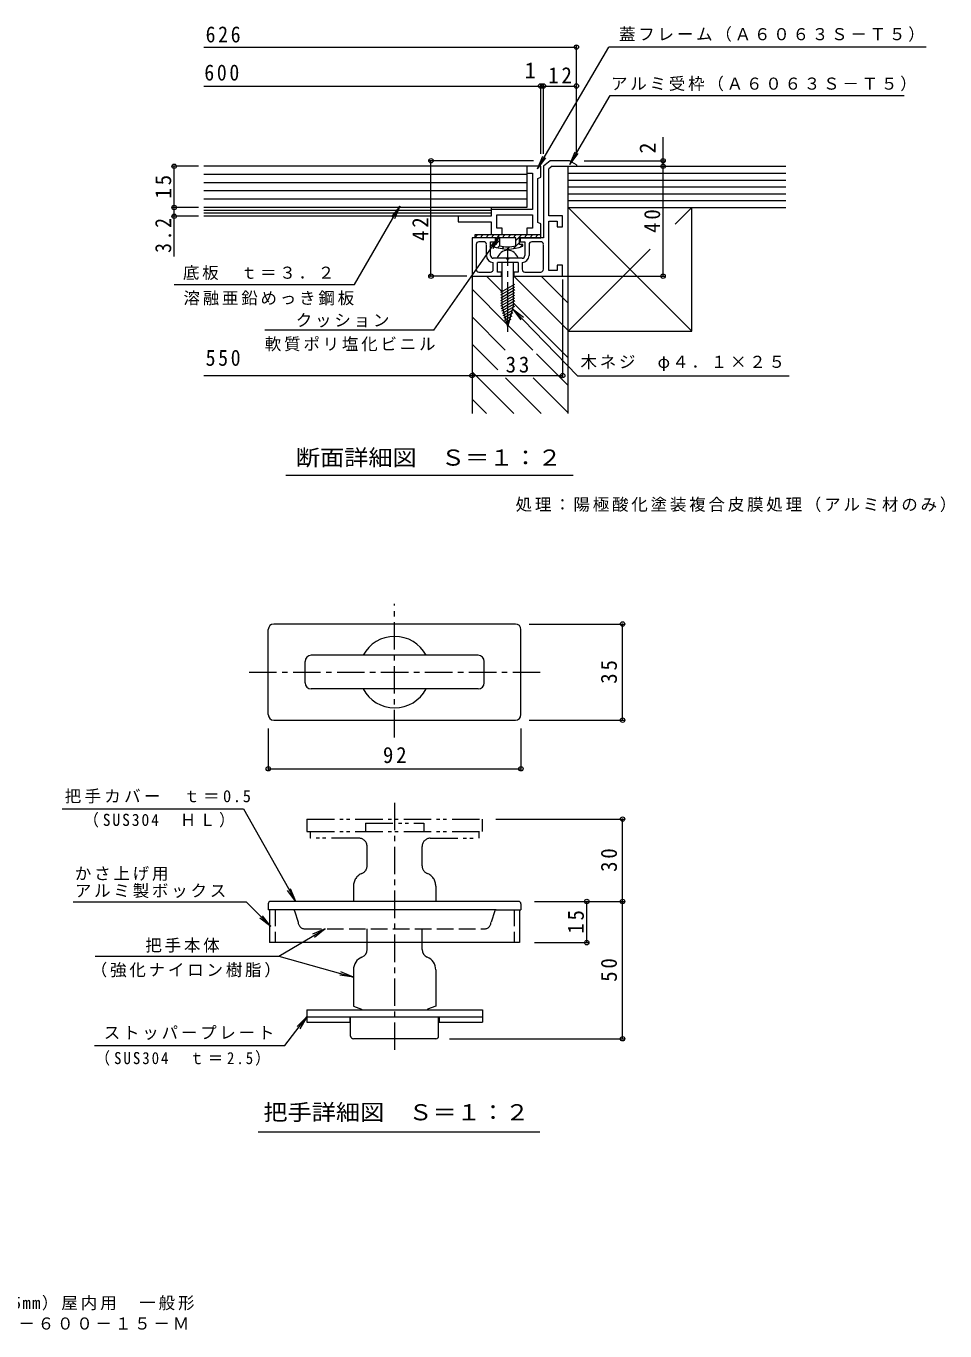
# Model space of a CAD drawing. Units: millimetres, scale not verified. Extents: x -319 to 349, y -274 to 201.
# Drawn here: x 15 to 349.5, y -273.5 to 201.5 of the extents above; entities that cross this region are included whole.
import ezdxf
from ezdxf.enums import TextEntityAlignment as Align

# ---------------------------------------------------------------- set-up
doc = ezdxf.new("R2010")
doc.units = ezdxf.units.MM
doc.header["$LTSCALE"] = 2
doc.header["$PDMODE"] = 32
doc.header["$PDSIZE"] = 1.6
for name, pattern in [('CHAIN1', [8, 5, -1, 1, -1]), ('CHAIN2', [12, 9, -1, 1, -1]), ('DASHED3', [4, 3, -1]), ('DOUBLE_CHAIN1', [8.8, 5, -1, 0.6, -0.6, 0.6, -1])]:
    doc.linetypes.add(name, pattern=pattern)
for name, color, linetype, lineweight in [('1-0', 3, 'Continuous', 9), ('1-1', 2, 'Continuous', 9), ('1-2', 3, 'Continuous', 9), ('1-4', 7, 'Continuous', 9), ('1-5', 7, 'Continuous', 9), ('1-6', 6, 'Continuous', 5)]:
    doc.layers.add(name, color=color, linetype=linetype, lineweight=lineweight)
doc.layers.add('F-0', color=7, linetype='Continuous')
doc.styles.add('ＭＳ ゴシック', font='')
doc.styles.get('ＭＳ ゴシック').set_extended_font_data('MS Gothic')

msp = doc.modelspace()

# ---------------------------------------------------------------- linework, layer by layer
at = {"layer": '1-0', "linetype": 'CHAIN1'}
for p, q in [((149.167, -57.489), (149.167, -8.854)), ((96.199, -33.688), (202.449, -33.688)), ((149.167, -81.244), (149.167, -173.006))]:
    msp.add_line(p, q, dxfattribs=at)
at = {"layer": '1-0'}
for p, q in [((103.167, -49.188), (103.167, -18.188)), ((193.167, -16.188), (105.167, -16.188)), ((195.167, -49.188), (195.167, -18.188)), ((179.567, -27.588), (118.767, -27.588)), ((116.567, -37.588), (116.567, -29.788)), ((181.767, -37.588), (181.767, -29.788)), ((179.567, -39.788), (118.767, -39.788)), ((105.167, -51.188), (193.167, -51.188)), ((103.167, -118.088), (103.167, -120.188)), ((194.267, -117.188), (104.067, -117.188)), ((195.167, -118.088), (195.167, -120.188)), ((185.606, -120.188), (103.167, -120.188)), ((103.667, -120.188), (103.667, -132.188)), ((186.086, -120.188), (195.167, -120.188)), ((194.667, -120.188), (194.667, -132.188)), ((194.667, -132.188), (103.667, -132.188)), ((139.167, -134.688), (139.167, -132.188)), ((159.167, -134.688), (159.167, -132.188)), ((134.167, -142.088), (134.167, -155.288)), ((164.167, -142.104), (164.167, -155.288)), ((117.167, -156.688), (181.167, -156.688)), ((117.167, -156.688), (117.167, -161.188)), ((134.167, -155.288), (137.167, -156.388)), ((137.167, -156.388), (137.167, -156.688)), ((164.167, -155.288), (161.167, -156.388)), ((161.167, -156.388), (161.167, -156.688)), ((181.167, -156.688), (181.167, -161.188)), ((117.167, -159.188), (181.167, -159.188)), ((117.167, -161.188), (132.917, -161.188)), ((132.917, -159.188), (132.917, -161.188)), ((133.167, -166.188), (133.167, -159.188)), ((165.167, -166.188), (165.167, -159.188)), ((165.417, -159.188), (165.417, -161.188)), ((165.417, -161.188), (181.167, -161.188)), ((164.167, -167.188), (134.167, -167.188))]:
    msp.add_line(p, q, dxfattribs=at)
at = {"layer": '1-0', "linetype": 'DOUBLE_CHAIN1'}
for p, q in [((117.267, -87.188), (181.067, -87.188)), ((117.267, -87.188), (117.267, -91.688)), ((138.567, -88.688), (159.767, -88.688)), ((138.567, -88.688), (138.567, -91.688)), ((159.767, -88.688), (159.767, -91.688)), ((181.067, -87.188), (181.067, -91.688)), ((117.267, -91.688), (181.067, -91.688)), ((118.467, -91.688), (118.467, -94.188)), ((136.167, -94.188), (118.467, -94.188)), ((162.167, -94.188), (179.867, -94.188)), ((179.867, -91.688), (179.867, -94.188)), ((139.167, -104.188), (139.167, -97.188)), ((159.167, -104.188), (159.167, -97.188)), ((134.167, -111.588), (134.167, -117.188)), ((164.167, -111.604), (164.167, -117.188))]:
    msp.add_line(p, q, dxfattribs=at)
at = {"layer": '1-0', "linetype": 'DASHED3'}
for p, q in [((105.667, -120.188), (105.667, -132.188)), ((112.728, -120.549), (114.067, -124.688)), ((185.606, -120.549), (184.267, -124.688)), ((192.667, -120.188), (192.667, -132.188)), ((116.567, -127.188), (181.767, -127.188)), ((139.167, -132.188), (139.167, -127.188)), ((159.167, -132.188), (159.167, -127.188))]:
    msp.add_line(p, q, dxfattribs=at)
at = {"layer": '1-0', "color": 7}
msp.add_line((202.084, -201.124), (99.508, -201.124), dxfattribs=at)
at = {"layer": '1-0'}
for centre, radius, start, end in [((105.167, -18.188), 2, 90, 180), ((193.167, -18.188), 2, 0, 90), ((149.167, -33.688), 13, 27.9843, 152.0157), ((118.767, -29.788), 2.2, 90, 180), ((179.567, -29.788), 2.2, 0, 90), ((118.767, -37.588), 2.2, 180, 270), ((179.567, -37.588), 2.2, 270, 0), ((149.167, -33.688), 13, 207.9843, 332.0157), ((105.167, -49.188), 2, 180, 270), ((193.167, -49.188), 2, 270, 0), ((104.067, -118.088), 0.9, 90, 180), ((194.267, -118.088), 0.9, 0, 90), ((139.167, -142.104), 5, 112.02434, 180), ((136.167, -134.688), 3, 292.02405, 0), ((162.167, -134.688), 3, 180, 247.97595), ((159.167, -142.104), 5, 0, 67.97566), ((134.167, -166.188), 1, 180, 270), ((164.167, -166.188), 1, 270, 0)]:
    msp.add_arc(centre, radius, start, end, dxfattribs=at)
at = {"layer": '1-0', "linetype": 'DOUBLE_CHAIN1'}
for centre, radius, start, end in [((136.167, -97.188), 3, 0, 90), ((162.167, -97.188), 3, 90, 180), ((136.167, -104.188), 3, 292.02405, 0), ((162.167, -104.188), 3, 180, 247.97595), ((139.167, -111.604), 5, 112.02371, 180), ((159.167, -111.604), 5, 0, 67.97629)]:
    msp.add_arc(centre, radius, start, end, dxfattribs=at)
at = {"layer": '1-0', "linetype": 'DASHED3'}
for centre, radius, start, end in [((112.247, -120.688), 0.5, 16.1008, 90), ((186.086, -120.688), 0.5, 90, 163.8992), ((116.567, -124.688), 2.5, 180, 270), ((181.767, -124.688), 2.5, 270, 0)]:
    msp.add_arc(centre, radius, start, end, dxfattribs=at)
at = {"layer": '1-1'}
for p, q in [((206.541, 150.454), (205.339, 149.493)), ((206.541, 150.454), (215.339, 150.454)), ((215.339, 150.954), (215.339, 150.454)), ((208.339, 130.454), (208.339, 128.454)), ((177.339, 124.454), (177.339, 110.454)), ((186.089, 124.454), (177.339, 124.454)), ((178.339, 125.454), (178.339, 124.454)), ((178.339, 124.454), (179.339, 125.454)), ((202.339, 125.454), (178.339, 125.454)), ((180.339, 124.454), (181.339, 125.454)), ((182.339, 124.454), (183.339, 125.454)), ((184.339, 124.454), (185.339, 125.454)), ((186.089, 124.204), (187.339, 125.454)), ((186.089, 124.454), (186.089, 121.954)), ((187.339, 124.454), (187.339, 121.454)), ((193.339, 124.454), (187.339, 124.454)), ((188.339, 124.454), (189.339, 125.454)), ((190.339, 124.454), (191.339, 125.454)), ((192.339, 124.454), (193.339, 125.454)), ((193.339, 123.454), (195.339, 125.454)), ((193.339, 121.454), (193.339, 124.454)), ((194.589, 124.453), (202.339, 124.454)), ((194.589, 121.954), (194.589, 124.454)), ((196.339, 124.454), (197.339, 125.454)), ((198.339, 124.454), (199.339, 125.454)), ((200.339, 124.454), (201.339, 125.454)), ((202.339, 124.454), (202.339, 125.454)), ((178.839, 121.954), (178.839, 112.954)), ((181.589, 122.954), (179.839, 122.954)), ((182.589, 117.954), (182.589, 121.954)), ((184.839, 121.954), (184.839, 121.354)), ((186.089, 121.954), (184.839, 121.954)), ((185.13, 121.244), (185.839, 121.954)), ((186.089, 122.204), (187.339, 123.454)), ((186.659, 120.774), (187.339, 121.454)), ((188.338, 120.452), (189.077, 121.192)), ((190.205, 120.32), (191.039, 121.153)), ((192.337, 120.452), (194.589, 122.704)), ((195.839, 121.954), (194.589, 121.954)), ((194.912, 121.026), (195.839, 121.954)), ((195.839, 121.354), (195.839, 121.954)), ((198.089, 121.954), (198.089, 117.954)), ((202.339, 122.954), (199.089, 122.954)), ((203.339, 112.954), (203.339, 121.954)), ((185.089, 112.954), (185.089, 115.454)), ((194.089, 115.454), (186.589, 115.454)), ((195.589, 116.954), (190.639, 116.954)), ((195.589, 115.454), (195.589, 112.954)), ((208.339, 114.454), (208.339, 112.454)), ((210.339, 114.454), (208.339, 114.454)), ((179.839, 111.954), (184.089, 111.954)), ((196.589, 111.954), (202.339, 111.954))]:
    msp.add_line(p, q, dxfattribs=at)
for points in [[(215.339, 150.954), (212.839, 152.454), (205.839, 152.454), (203.339, 150.454), (203.339, 124.454), (194.839, 124.454), (194.839, 122.954), (196.589, 122.954), (196.589, 117.954)], [(208.339, 128.454), (210.339, 128.454), (210.339, 132.454), (205.339, 132.454), (205.339, 149.493)], [(208.339, 112.454), (205.339, 112.454), (205.339, 130.454), (208.339, 130.454)], [(184.089, 117.954), (184.089, 122.954), (185.839, 122.954), (185.839, 124.454)], [(177.339, 110.454), (188.089, 110.454), (188.089, 111.954), (186.589, 111.954), (186.589, 115.454)], [(190.639, 116.954), (190.639, 116.654), (190.039, 116.654), (190.039, 116.954), (185.089, 116.954)], [(194.089, 115.454), (194.089, 111.954), (192.589, 111.954), (192.589, 110.454), (210.339, 110.454), (210.339, 114.454)]]:
    msp.add_lwpolyline(points, dxfattribs=at)
for centre, radius, start, end in [((179.839, 121.954), 1, 90, 180), ((181.589, 121.954), 1, 7.01646, 90), ((190.339, 135.454), 15.135, 248.69067, 291.30931), ((190.339, 135.454), 14.318, 257.90526, 282.09473), ((199.089, 121.954), 1, 90, 180), ((202.339, 121.954), 1, 7.01646, 90), ((185.089, 117.954), 2.5, 180, 270), ((185.089, 117.954), 1, 180, 270), ((195.589, 117.954), 1, 270, 0), ((195.589, 117.954), 2.5, 270, 0), ((179.839, 112.954), 1, 180, 270), ((184.089, 112.954), 1, 270, 0), ((196.589, 112.954), 1, 180, 270), ((202.339, 112.954), 1, 270, 0)]:
    msp.add_arc(centre, radius, start, end, dxfattribs=at)
at = {"layer": '1-2'}
for p, q in [((202.339, 150.454), (79.658, 150.454)), ((197.339, 147.454), (79.658, 147.454)), ((197.339, 150.454), (197.339, 135.454)), ((197.339, 147.954), (199.339, 147.954)), ((199.339, 147.954), (199.339, 134.754)), ((202.339, 146.454), (202.339, 150.454)), ((197.339, 144.454), (79.658, 144.454)), ((201.339, 145.954), (202.339, 146.454)), ((201.339, 129.954), (201.339, 145.954)), ((197.339, 141.454), (79.658, 141.454)), ((197.339, 138.454), (79.658, 138.454)), ((197.339, 135.454), (79.658, 135.454)), ((184.339, 134.387), (79.658, 134.387)), ((184.339, 133.321), (79.658, 133.321)), ((184.339, 135.454), (184.339, 132.254)), ((199.339, 134.754), (184.339, 134.754)), ((184.339, 132.254), (79.658, 132.254)), ((172.339, 132.254), (172.339, 130.254)), ((172.339, 130.254), (184.339, 130.254)), ((184.339, 130.254), (184.339, 125.454)), ((186.339, 132.754), (199.339, 132.754)), ((186.339, 127.954), (186.339, 132.754)), ((199.339, 132.754), (199.339, 127.954)), ((202.339, 129.454), (201.339, 129.954)), ((202.339, 125.454), (202.339, 129.454)), ((188.339, 127.954), (186.339, 127.954)), ((188.339, 125.454), (188.339, 127.954)), ((199.339, 127.954), (197.339, 127.954)), ((197.339, 127.954), (197.339, 125.454))]:
    msp.add_line(p, q, dxfattribs=at)
at = {"layer": '1-4'}
for p, q in [((79.658, 193.853), (215.339, 193.853)), ((215.339, 154.943), (215.339, 194.453)), ((79.658, 179.668), (215.339, 179.668)), ((202.339, 154.943), (202.339, 180.268)), ((203.339, 154.943), (203.339, 180.268)), ((246.917, 110.454), (246.917, 161.013)), ((199.77, 152.454), (161.81, 152.454)), ((162.41, 110.454), (162.41, 152.454)), ((218.115, 152.454), (247.517, 152.454)), ((77.719, 150.454), (68.325, 150.454)), ((68.925, 117.663), (68.925, 150.454)), ((77.719, 135.454), (68.325, 135.454)), ((77.719, 132.254), (68.325, 132.254)), ((188.289, 99.605), (188.289, 115.454)), ((192.389, 99.605), (192.389, 115.454)), ((175.444, 110.454), (161.81, 110.454)), ((211.912, 110.454), (247.517, 110.454)), ((187.789, 104.605), (192.889, 107.549)), ((187.789, 103.605), (192.889, 106.549)), ((187.789, 102.605), (192.889, 105.549)), ((187.789, 101.605), (192.889, 104.549)), ((210.339, 109.172), (210.339, 73.659)), ((187.789, 100.605), (192.889, 103.549)), ((187.789, 99.605), (192.889, 102.549)), ((188.006, 98.73), (192.889, 101.549)), ((188.238, 97.864), (192.889, 100.549)), ((190.339, 91.954), (188.289, 99.605)), ((188.47, 96.998), (192.892, 99.551)), ((188.702, 96.132), (192.576, 98.368)), ((188.934, 95.266), (192.259, 97.185)), ((189.166, 94.4), (191.941, 96.002)), ((190.339, 91.954), (192.389, 99.605)), ((189.398, 93.534), (191.625, 94.819)), ((79.658, 74.259), (210.339, 74.259)), ((177.339, 74.259), (177.339, 73.659)), ((109.554, 38.016), (214.126, 38.016)), ((198.167, -16.188), (232.777, -16.188)), ((232.177, -51.188), (232.177, -16.188)), ((198.167, -51.188), (232.777, -51.188)), ((103.167, -54.188), (103.167, -69.49)), ((195.167, -54.188), (195.167, -69.49)), ((103.167, -68.89), (195.167, -68.89)), ((186.067, -87.188), (232.777, -87.188)), ((232.177, -167.188), (232.177, -87.188)), ((200.133, -117.188), (219.73, -117.188)), ((200.167, -117.188), (232.777, -117.188)), ((219.13, -132.188), (219.13, -117.188)), ((200.133, -132.188), (219.73, -132.188)), ((169.167, -167.188), (232.777, -167.188))]:
    msp.add_line(p, q, dxfattribs=at)
at = {"layer": '1-4', "linetype": 'CHAIN2'}
msp.add_line((190.339, 90.226), (190.339, 120.581), dxfattribs=at)
at = {"layer": '1-4'}
msp.add_arc((190.339, 115.914), 3.94, 15.3013, 164.69868, dxfattribs=at)
for p in [(215.339, 193.853), (202.339, 179.668), (203.339, 179.668), (215.339, 179.668), (162.41, 152.454), (246.917, 152.454), (68.925, 150.454), (246.917, 150.454), (68.925, 135.454), (68.925, 132.254), (162.41, 110.454), (246.917, 110.454), (177.339, 74.259), (210.339, 74.259), (232.177, -16.188), (232.177, -51.188), (103.167, -68.89), (195.167, -68.89), (232.177, -87.188), (219.13, -117.188), (232.177, -117.188), (219.13, -132.188), (232.177, -167.188)]:
    msp.add_point(p, dxfattribs=at)
at = {"layer": '1-5'}
for p, q in [((201.192, 149.521), (227.164, 193.853)), ((342.722, 193.853), (227.164, 193.853)), ((201.192, 149.521), (203.135, 154.128)), ((201.192, 149.521), (204.261, 153.468)), ((212.946, 151.146), (214.889, 155.753)), ((212.946, 151.146), (216.015, 155.094)), ((134.546, 107.443), (151.046, 135.981)), ((151.046, 135.981), (148, 132.016)), ((151.046, 135.981), (149.13, 131.363)), ((187.229, 124.811), (183.853, 121.123)), ((68.963, 107.443), (134.546, 107.443)), ((192.112, 98.568), (195.091, 94.553)), ((163.445, 90.813), (101.917, 90.813)), ((215.758, 74.152), (292.758, 74.152)), ((28.125, -83.478), (94.105, -83.478)), ((113.181, -117.188), (111.308, -112.552)), ((104.118, -126.338), (101.08, -122.367)), ((123.898, -127.188), (119.296, -129.141)), ((40.15, -137.13), (107.016, -137.13)), ((134.167, -144.783), (129.573, -142.81)), ((117.167, -159.188), (113.656, -162.748)), ((117.167, -159.188), (114.697, -163.535))]:
    msp.add_line(p, q, dxfattribs=at)
for points in [[(212.946, 151.146), (227.633, 176.215), (334.641, 176.215)], [(163.445, 90.813), (187.229, 124.811), (184.922, 120.375)], [(215.758, 74.152), (192.112, 98.568), (196.029, 95.461)], [(94.105, -83.478), (113.181, -117.188), (110.172, -113.195)], [(32.193, -117.27), (95.074, -117.27), (104.118, -126.338), (100.155, -123.289)], [(107.016, -137.13), (123.898, -127.188), (119.958, -130.266)], [(107.016, -137.13), (134.167, -144.783), (129.218, -144.066)], [(39.89, -169.657), (109.247, -169.657), (117.167, -159.188)]]:
    msp.add_lwpolyline(points, dxfattribs=at)
at = {"layer": '1-6'}
for p, q in [((212.339, 60.454), (212.339, 150.454)), ((212.339, 150.454), (291.558, 150.454)), ((212.339, 147.954), (291.558, 147.954)), ((212.339, 145.454), (291.558, 145.454)), ((212.339, 142.954), (291.558, 142.954)), ((212.339, 140.454), (291.558, 140.454)), ((212.339, 137.954), (291.558, 137.954)), ((212.339, 135.454), (291.558, 135.454)), ((251.315, 129.43), (257.339, 135.454)), ((212.339, 90.454), (242.209, 120.324)), ((188.289, 99.605), (188.289, 115.454)), ((192.389, 99.605), (192.389, 115.454)), ((177.339, 110.454), (177.339, 60.454)), ((182.562, 110.454), (188.289, 104.726)), ((192.561, 110.454), (212.339, 90.676)), ((202.562, 110.454), (212.339, 100.676)), ((210.339, 110.454), (212.339, 110.454)), ((177.339, 105.676), (190.075, 92.94)), ((187.789, 104.605), (192.889, 107.549)), ((187.789, 103.605), (192.889, 106.549)), ((187.789, 102.605), (192.889, 105.549)), ((187.789, 101.605), (192.889, 104.549)), ((187.789, 100.605), (192.889, 103.549)), ((187.789, 99.605), (192.889, 102.549)), ((188.006, 98.73), (192.889, 101.549)), ((188.238, 97.864), (192.889, 100.549)), ((192.389, 100.626), (212.339, 80.676)), ((177.339, 95.676), (189.458, 83.558)), ((190.339, 91.954), (188.289, 99.605)), ((188.47, 96.998), (192.893, 99.551)), ((188.702, 96.132), (192.576, 98.368)), ((188.934, 95.266), (192.259, 97.185)), ((189.166, 94.4), (191.942, 96.002)), ((190.339, 91.954), (192.389, 99.605)), ((189.398, 93.534), (191.625, 94.819)), ((190.492, 92.524), (199.458, 83.558)), ((212.339, 90.454), (257.339, 90.454)), ((177.339, 85.676), (186.687, 76.329)), ((200.828, 82.188), (212.339, 70.676)), ((177.339, 75.676), (192.561, 60.454)), ((189.546, 73.469), (202.562, 60.454)), ((199.546, 73.469), (212.339, 60.676)), ((177.339, 65.676), (182.562, 60.454))]:
    msp.add_line(p, q, dxfattribs=at)
at = {"layer": '1-6', "linetype": 'CHAIN2'}
msp.add_line((190.339, 90.226), (190.339, 120.581), dxfattribs=at)
at = {"layer": '1-6'}
msp.add_lwpolyline([(212.339, 135.454), (257.339, 90.454), (257.339, 135.454)], dxfattribs=at)
msp.add_arc((190.339, 115.914), 3.94, 15.3013, 164.69868, dxfattribs=at)

# ---------------------------------------------------------------- texts
at = {"layer": '1-0', "color": 2, "style": 'ＭＳ ゴシック', "width": 1.1}
msp.add_text('把手詳細図\u3000Ｓ＝１：２', height=5.865, dxfattribs=at).set_placement((101.394, -198.624), align=Align.BOTTOM_LEFT)
at = {"layer": '1-4', "color": 2, "style": 'ＭＳ ゴシック'}
msp.add_text('1', height=5.865, dxfattribs=at).set_placement((196.529, 180.668), align=Align.BOTTOM_LEFT)
msp.add_text('2', height=5.865, rotation=90, dxfattribs=at).set_placement((245.917, 155.099), align=Align.BOTTOM_LEFT)
at = {"layer": '1-4', "color": 2, "style": 'ＭＳ ゴシック', "width": 1.1}
msp.add_text('断面詳細図\u3000Ｓ＝１：２', height=5.865, dxfattribs=at).set_placement((113.216, 39.708), align=Align.BOTTOM_LEFT)
at = {"layer": '1-4', "color": 2, "char_height": 5.865, "attachment_point": 7, "style": 'ＭＳ ゴシック'}
for s, insert in [('\\T1.27;\\W0.9;626', (80.378, 195.455)), ('\\T1.27;\\W0.9;600', (79.903, 181.564)), ('\\T1.27;\\W0.95;12', (205.089, 180.668)), ('\\T1.27;\\W0.9;550', (80.378, 77.722)), ('\\T1.27;\\W0.95;33', (189.589, 75.259)), ('\\T1.27;\\W0.95;92', (144.917, -66.89))]:
    msp.add_mtext(s, dxfattribs=dict(at, insert=insert))
at = {"layer": '1-4', "color": 2, "char_height": 5.865, "attachment_point": 7, "rotation": 90, "style": 'ＭＳ ゴシック'}
for s, insert in [('\\T1.27;\\W0.95;15', (67.925, 138.704)), ('\\T1.27;\\W0.95;40', (245.917, 126.204)), ('\\T1.27;\\W0.9;3.2', (67.925, 118.911)), ('\\T1.27;\\W0.95;42', (161.41, 123.272)), ('\\T1.27;\\W0.95;35', (230.177, -37.938)), ('\\T1.27;\\W0.95;30', (230.177, -106.438)), ('\\T1.27;\\W0.95;15', (218.13, -128.938)), ('\\T1.27;\\W0.95;50', (230.177, -146.438))]:
    msp.add_mtext(s, dxfattribs=dict(at, insert=insert))
at = {"layer": '1-4', "insert": (193.215, 24.559), "char_height": 4.399, "attachment_point": 7, "style": 'ＭＳ ゴシック'}
msp.add_mtext('\\T1.17;処理：陽極酸化塗装複合皮膜処理（アルミ材のみ）', dxfattribs=at)
at = {"layer": '1-5', "char_height": 4.399, "attachment_point": 7, "style": 'ＭＳ ゴシック'}
for s, insert in [('\\T1.17;蓋フレーム（Ａ６０６３Ｓ－Ｔ５）', (230.842, 195.77)), ('\\T1.17;アルミ受枠（Ａ６０６３Ｓ－Ｔ５）', (227.932, 177.761)), ('\\T1.17;底板\u3000ｔ＝３．２', (72.092, 109.01)), ('\\T1.17;溶融亜鉛めっき鋼板', (72.277, 99.798)), ('\\T1.17;クッション', (113.199, 91.757)), ('\\T1.17;軟質ポリ塩化ビニル', (101.906, 83.059)), ('\\T1.17;木ネジ\u3000φ４．１×２５', (216.815, 75.864)), ('\\T1.2;把手カバー\u3000ｔ＝0.5', (29.09, -81.524)), ('\\T1.24;\\W0.95;（SUS304\u3000ＨＬ）', (35.839, -90.263)), ('\\T1.17;かさ上げ用', (32.75, -109.717)), ('\\T1.17;アルミ製ボックス', (32.75, -115.961)), ('\\T1.17;把手本体', (58.439, -135.821)), ('\\T1.17;（強化ナイロン樹脂）', (38.559, -144.865)), ('\\T1.17;ストッパープレート', (43.265, -167.602)), ('\\T1.27;\\W0.9;（SUS304\u3000ｔ＝2.5）', (40.184, -176.979))]:
    msp.add_mtext(s, dxfattribs=dict(at, insert=insert))
at = {"layer": 'F-0', "char_height": 4.399, "attachment_point": 7, "style": 'ＭＳ ゴシック'}
for s, insert in [('\\T1.18;フロアーハッチ\u3000フローリング床材用（フローリング厚15mm）屋内用\u3000一般形', (-170.376, -266.095)), ('\\T1.17;アルミニウム＋スチール製\u3000アルミニウム目地\u3000ＭＯＦＭ－６００－１５－Ｍ', (-170.302, -273.528))]:
    msp.add_mtext(s, dxfattribs=dict(at, insert=insert))

doc.saveas('drawing.dxf')
